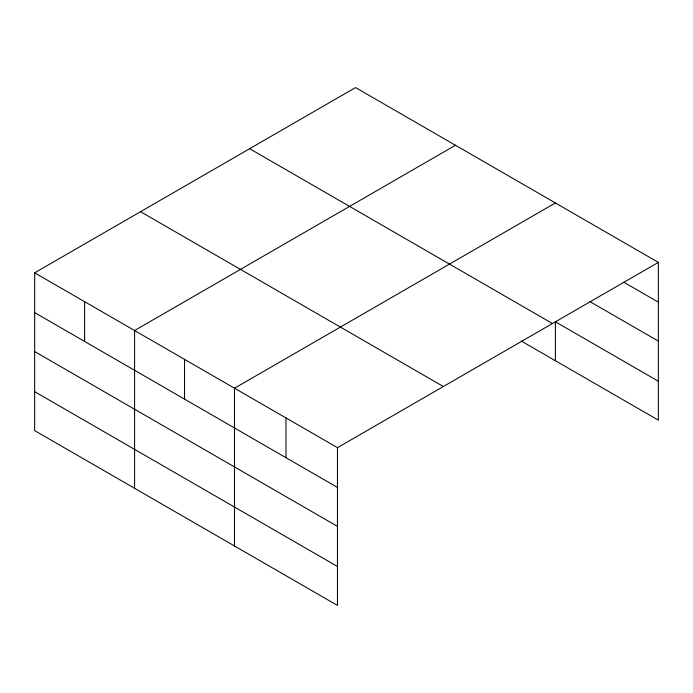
<?xml version="1.0" encoding="UTF-8"?>
<svg xmlns="http://www.w3.org/2000/svg" width="693" height="693" viewBox="0 0 693 693"><rect width="100%" height="100%" fill="white"/><g stroke="black" fill="none" stroke-linecap="round" stroke-linejoin="round"><path stroke-width="1.04" d="M34.65 272.834L337.465 447.661L337.465 605.431L34.65 430.604L34.65 272.834L355.535 87.569L658.35 262.396L658.35 420.166L521.162 340.965M455.466 145.261L134.581 330.526L134.581 488.296M555.396 202.954L234.503 388.219L234.503 545.989M337.465 447.661L658.35 262.396M623.717 282.164L658.35 302.157M590.029 301.654L658.35 341.103M658.35 381.228L555.396 321.786L555.396 360.724M249.645 148.709L552.46 323.536M140.54 211.694L443.355 386.521M34.65 312.595L337.465 487.422M34.65 351.542L337.465 526.368M34.65 391.658L337.465 566.484M285.984 417.94L285.984 457.701M184.546 359.372L184.546 399.133M84.615 301.68L84.615 341.441"/></g></svg>
